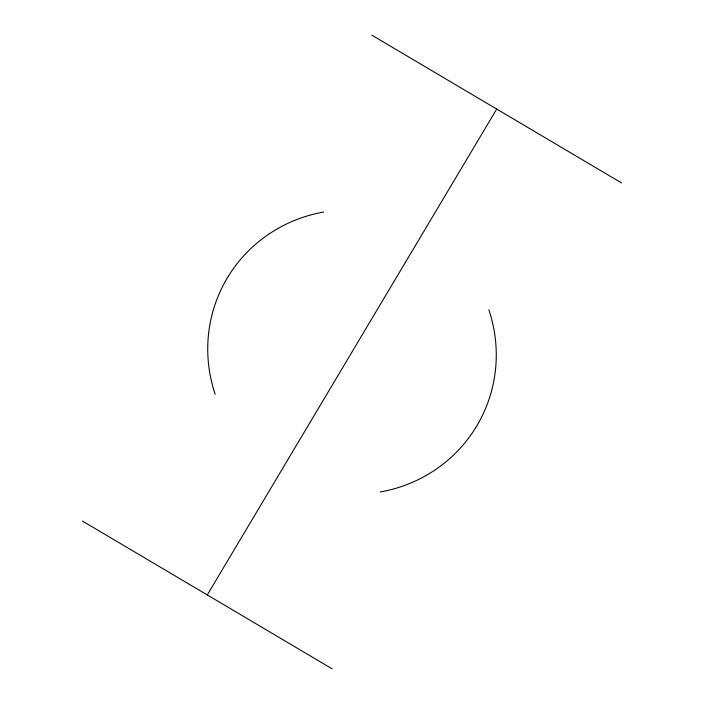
<?xml version="1.0" encoding="UTF-8"?>
<svg xmlns="http://www.w3.org/2000/svg" width="704" height="704" viewBox="0 0 704 704"><rect width="100%" height="100%" fill="white"/><g stroke="black" fill="none" stroke-linecap="round" stroke-linejoin="round"><path stroke-width="1.06" d="M207.284 594.933L496.716 109.067M371.914 35.2L621.518 182.934M82.482 521.066L332.086 668.8M488.822 309.76A145.033 141.372 27.5 0 1 380.283 491.955M215.178 394.24A145.033 141.372 27.5 0 1 323.717 212.045"/></g></svg>
